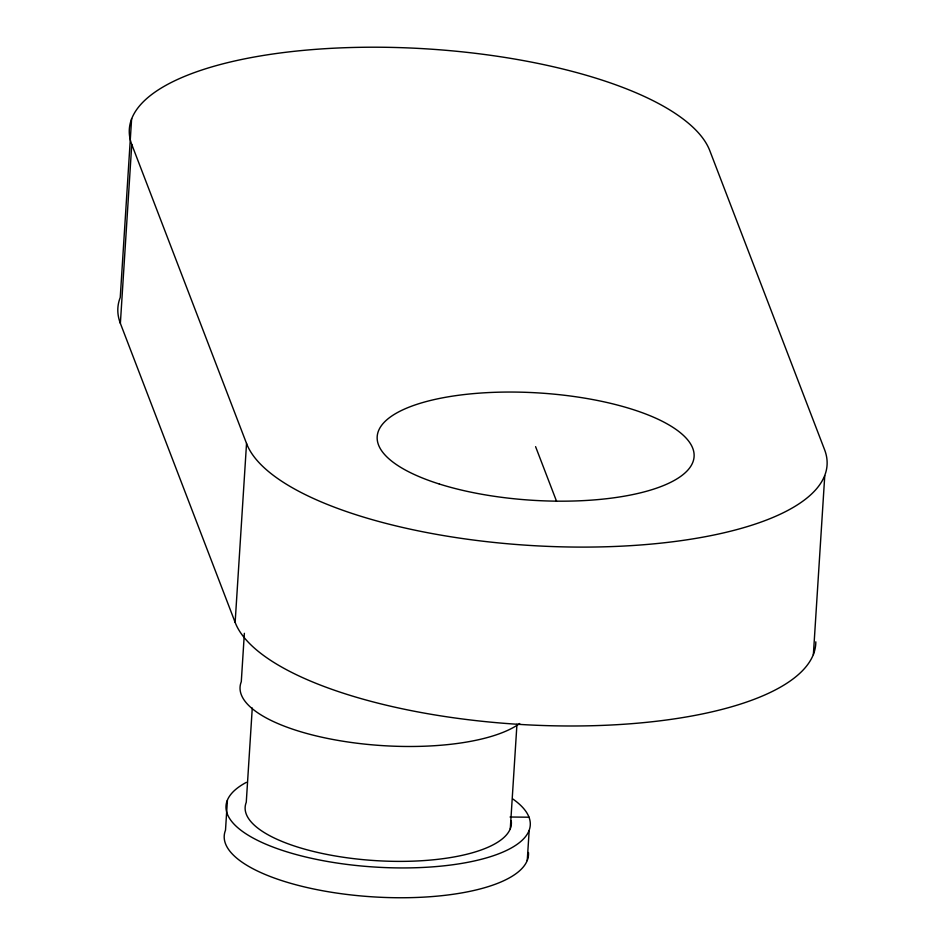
<?xml version="1.0" encoding="UTF-8"?>
<svg xmlns="http://www.w3.org/2000/svg" width="945" height="945" viewBox="0 0 945 945"><rect width="100%" height="100%" fill="white"/><g stroke="black" fill="none" stroke-linecap="round" stroke-linejoin="round"><path stroke-width="1.42" d="M131.627 118.586L120.239 297.486A292.135 98.918 3.6 0 0 120.369 323.355L235.14 622.365A292.135 98.918 3.6 0 0 543.741 725.536A292.135 98.918 3.6 0 0 815.807 641.832M120.369 323.355L131.757 144.455A292.135 98.918 3.6 0 1 382.264 47.25A292.135 98.918 3.6 0 1 709.86 150.834L824.631 449.844A292.135 98.918 3.6 0 1 574.123 547.06A292.135 98.918 3.6 0 1 246.539 443.465L131.757 144.455M235.14 622.365L246.539 443.465M227.402 800.391L225.501 830.206A152.417 51.609 3.6 0 0 368.68 896.569A152.417 51.609 3.6 0 0 528.468 852.496M244.365 633.304L241.282 681.747A146.062 49.459 3.6 0 0 347.146 741.872A146.062 49.459 3.6 0 0 519.691 723.504M252.268 708.041L246.267 802.281A133.363 45.159 3.6 0 0 372.708 860.434A133.363 45.159 3.6 0 0 511.269 820.992M510.288 828.824L516.95 724.272M527.251 860.529L529.153 830.714M813.373 654.625L824.761 475.725M510.052 817.012L529.082 817.212M535.591 446.654L556.534 501.216M512.769 798.95A152.417 51.609 3.6 0 1 375.59 867.097A152.417 51.609 3.6 0 1 246.397 782.342M439.319 484.017A158.772 53.759 3.6 0 0 692.744 462.459A158.772 53.759 3.6 0 0 474.697 393.51A158.772 53.759 3.6 0 0 439.319 484.017"/></g></svg>
